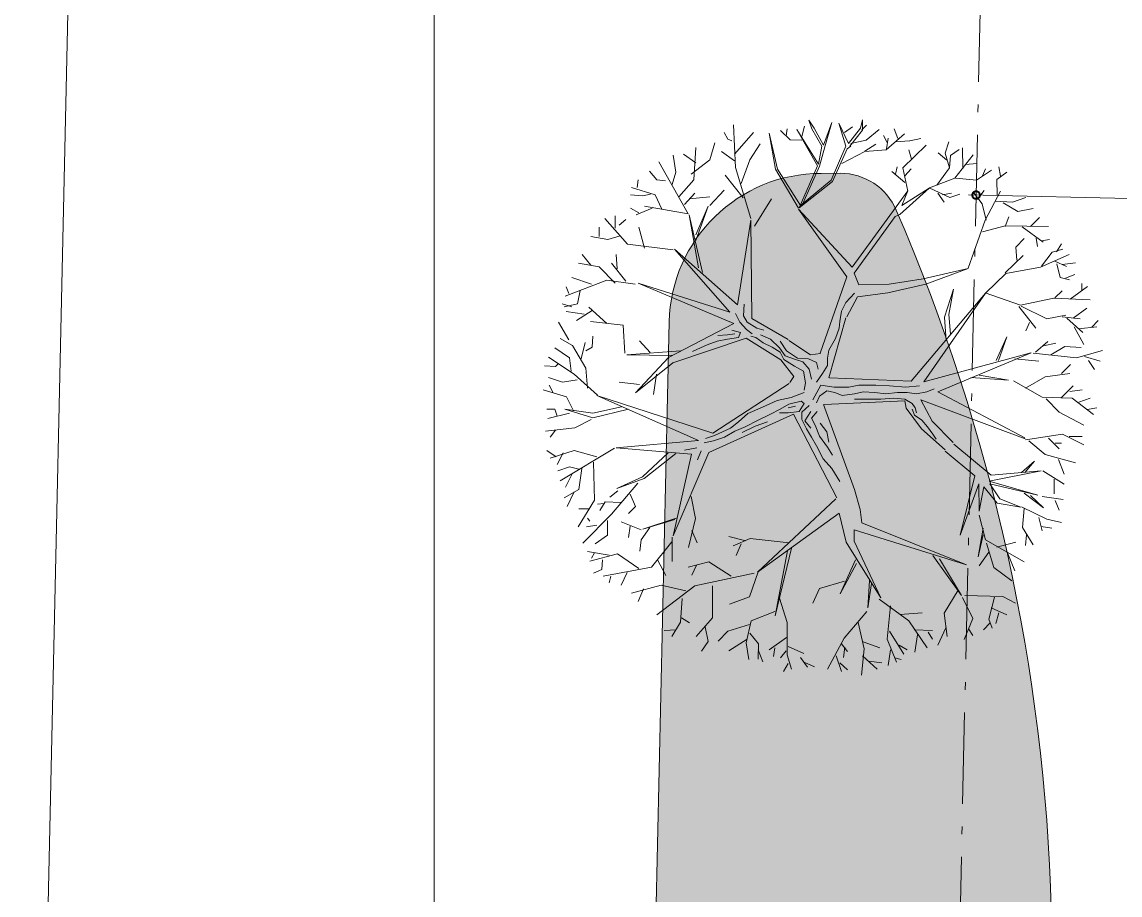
# Model space of a CAD drawing. Header units: metres. Extents: x 8 to 2416, y -346 to 476.
# Drawn here: x 8.4 to 22.85, y 43.85 to 55.34 of the extents above; entities that cross this region are included whole.
import ezdxf

# ---------------------------------------------------------------- set-up
doc = ezdxf.new("R2010")
doc.units = ezdxf.units.M
doc.header["$PDMODE"] = 34
doc.linetypes.add('0', pattern=[0])
doc.linetypes.add('ACAD_ISO10W100', pattern=[18, 12, -3, 0, -3])
doc.layers.get('0').update_dxf_attribs({"color": 250, "linetype": '0', "lineweight": 20})
doc.layers.get('Defpoints').update_dxf_attribs({"color": 6})
for name, color, linetype, lineweight in [('ARBOLES', 86, 'Continuous', 0), ('calle', 254, 'Continuous', 0), ('DIMENSIONES', 5, 'Continuous', 5)]:
    doc.layers.add(name, color=color, linetype=linetype, lineweight=lineweight)
doc.layers.add('grama', color=7, linetype='Continuous', lineweight=0, true_color=0x698c45)
doc.layers.add('SOLAR', color=7, linetype='ACAD_ISO10W100', lineweight=9, true_color=0xff1414)
doc.styles.add('ESC100-2mm', font='arial.ttf', dxfattribs={"height": 0.15})
doc.dimstyles.new('DIMS100', dxfattribs={"dimtxt": 0.15, "dimasz": 0.2, "dimexe": 0.1, "dimexo": 0.1, "dimgap": 0.05, "dimtad": 2, "dimzin": 4, "dimdsep": 46, "dimtxsty": 'ESC100-2mm', "dimblk": 'DOTSMALL', "dimcen": 0.1, "dimdle": 0.1, "dimclrd": 256, "dimclre": 256, "dimclrt": 1, "dimadec": 0, "dimazin": 0, "dimtfac": 1, "dimtix": 1, "dimtmove": 2, "dimatfit": 3, "dimfxl": 1, "dimtolj": 1, "dimtzin": 0, "dimlwd": -1, "dimarcsym": 0})

# ---------------------------------------------------------------- blocks, each defined once
blk = doc.blocks.new('arbol1')
at = {"layer": 'ARBOLES', "color": 59, "true_color": 0x47602f}
for p, q in [((1233.2362, 79.9663), (1233.2241, 80.2392)), ((1233.5662, 80.2135), (1233.5592, 80.1685)), ((1233.677, 80.2308), (1233.6597, 80.165)), ((1233.7255, 80.2135), (1233.7047, 80.269)), ((1233.7047, 80.269), (1233.7393, 80.217)), ((1233.7878, 80.1026), (1233.7255, 80.2135)), ((1233.7393, 80.217), (1233.7982, 80.1095)), ((1233.7982, 80.1095), (1233.8536, 80.2551)), ((1233.8536, 80.2551), (1233.8086, 80.0991)), ((1233.9417, 80.1024), (1233.8972, 80.2493)), ((1233.8972, 80.2493), (1233.9595, 80.1202)), ((1233.9333, 80.1893), (1233.9852, 80.2274)), ((1233.9595, 80.1202), (1234.0351, 80.2182)), ((1234.0351, 80.2182), (1234.0485, 80.2716)), ((1234.0441, 80.2066), (1234.0753, 80.2378)), ((1234.0485, 80.2716), (1234.0485, 80.2048)), ((1234.2761, 80.1511), (1234.2519, 80.2135)), ((1233.1635, 80.1907), (1233.1877, 80.1483)), ((1233.1877, 80.1483), (1233.2119, 80.1361)), ((1233.2301, 80.0512), (1233.3514, 80.1907)), ((1233.4923, 79.9555), (1233.4523, 80.187)), ((1233.4523, 80.187), (1233.5057, 79.9555)), ((1233.5246, 80.2031), (1233.5869, 80.1442)), ((1233.5869, 80.1442), (1233.6597, 80.1407)), ((1233.7601, 79.9778), (1233.6285, 80.21)), ((1233.6285, 80.21), (1233.767, 79.9882)), ((1234.0485, 80.2048), (1233.9684, 80.1024)), ((1234.0718, 80.1407), (1234.1549, 80.21)), ((1234.1826, 80.1719), (1234.2069, 80.1269)), ((1234.1999, 80.0784), (1234.3177, 80.1823)), ((1234.2034, 80.0853), (1234.2138, 80.1546)), ((1234.3523, 80.1373), (1234.4216, 80.1511)), ((1232.9695, 79.8875), (1232.9816, 80.0937)), ((1233.0725, 80.0148), (1233.1028, 80.124)), ((1233.3271, 80.0148), (1233.3938, 80.1179)), ((1233.767, 79.9882), (1233.7878, 80.1026)), ((1233.8086, 80.0991), (1233.774, 79.9744)), ((1233.8483, 79.8842), (1233.9417, 80.1024)), ((1233.9506, 80.0853), (1233.8571, 79.8773)), ((1233.9748, 80.1026), (1233.9506, 80.0853)), ((1233.9748, 80.1199), (1234.0718, 80.1407)), ((1234.0649, 80.0714), (1234.1341, 80.1165)), ((1234.0649, 80.068), (1234.1999, 80.0784)), ((1234.2623, 80.1303), (1234.3489, 80.1373)), ((1234.3073, 79.964), (1234.4562, 80.1095)), ((1234.3454, 80.0784), (1234.3627, 80.0194)), ((1234.5774, 80.0576), (1234.6017, 80.1303)), ((1234.6121, 80.0437), (1234.6675, 80.0818)), ((1234.6917, 79.9571), (1234.6882, 80.0922)), ((1232.9331, 79.6691), (1232.7452, 80.0027)), ((1232.8543, 79.936), (1232.8362, 80.0452)), ((1232.9028, 80.0512), (1232.9816, 79.9966)), ((1232.9513, 79.9239), (1233.0725, 80.0148)), ((1233.1453, 80.0694), (1233.2301, 80.0088)), ((1233.2726, 79.8632), (1233.3271, 80.0148)), ((1233.916, 79.9917), (1234.0649, 80.068)), ((1234.5878, 80.0125), (1234.5324, 80.061)), ((1234.6051, 79.964), (1234.5774, 80.0576)), ((1234.6051, 79.964), (1234.6121, 80.0437)), ((1234.6398, 79.8981), (1234.7575, 80.0472)), ((1232.6846, 79.9421), (1232.7331, 79.8875)), ((1232.8301, 79.8572), (1232.8543, 79.936)), ((1233.3332, 79.6388), (1233.2362, 79.9663)), ((1233.6391, 79.7062), (1233.4923, 79.9555)), ((1233.5057, 79.9555), (1233.6525, 79.724)), ((1233.6424, 79.7075), (1233.7601, 79.9778)), ((1233.774, 79.9744), (1233.6666, 79.7353)), ((1234.321, 79.8695), (1234.2365, 79.9404)), ((1234.2602, 79.9235), (1234.2703, 79.9708)), ((1234.3385, 79.815), (1234.3073, 79.964)), ((1234.321, 79.9134), (1234.3615, 79.9573)), ((1234.5255, 79.8531), (1234.6051, 79.964)), ((1234.709, 79.9848), (1234.7817, 79.9917)), ((1234.7783, 79.8843), (1234.8753, 79.9501)), ((1234.8164, 79.912), (1234.8372, 79.9571)), ((1234.9085, 79.8897), (1234.9727, 79.937)), ((1234.9322, 79.91), (1234.922, 79.9708)), ((1232.6119, 79.8875), (1232.6058, 79.839)), ((1232.7331, 79.8875), (1232.7877, 79.8814)), ((1232.8725, 79.7783), (1232.9695, 79.8875)), ((1233.2847, 79.7722), (1233.1695, 79.9178)), ((1233.8571, 79.8773), (1233.6424, 79.7075)), ((1233.6525, 79.724), (1233.8483, 79.8842)), ((1234.477, 79.8358), (1234.6398, 79.8981)), ((1234.6467, 79.8981), (1234.7783, 79.8843)), ((1234.9119, 79.7884), (1234.9085, 79.8897)), ((1232.721, 79.7904), (1232.5695, 79.839)), ((1232.6422, 79.7844), (1232.6907, 79.7965)), ((1232.9089, 79.7298), (1232.9756, 79.8026)), ((1233.0725, 79.7237), (1233.1635, 79.8208)), ((1233.9829, 79.3274), (1234.3387, 79.8163)), ((1234.4758, 79.8335), (1234.2872, 79.6662)), ((1234.3001, 79.722), (1234.4758, 79.8335)), ((1234.3387, 79.8163), (1234.3001, 79.722)), ((1234.4763, 79.8357), (1234.608, 79.7748)), ((1234.5303, 79.8019), (1234.5708, 79.7444)), ((1234.5607, 79.7917), (1234.6181, 79.8019)), ((1234.608, 79.7748), (1234.6722, 79.7951)), ((1234.7599, 79.8053), (1234.814, 79.7343)), ((1234.7937, 79.7748), (1234.8275, 79.8188)), ((1234.8342, 79.6295), (1234.9322, 79.8154)), ((1232.5634, 79.7904), (1232.6422, 79.7844)), ((1232.7634, 79.6995), (1232.721, 79.7904)), ((1232.9392, 79.7662), (1233.0725, 79.7783)), ((1233.3574, 79.5903), (1233.4665, 79.7662)), ((1234.814, 79.7343), (1234.841, 79.6295)), ((1234.8984, 79.7512), (1235.0098, 79.7444)), ((1234.9491, 79.7411), (1235.0436, 79.6836)), ((1235.0098, 79.7444), (1235.0943, 79.7748)), ((1232.4664, 79.5782), (1232.4664, 79.657)), ((1232.5634, 79.7055), (1232.618, 79.6752)), ((1232.7028, 79.7055), (1232.5998, 79.6631)), ((1232.6543, 79.7177), (1232.9331, 79.6691)), ((1232.9998, 79.3234), (1232.9392, 79.6631)), ((1232.9392, 79.6631), (1233.0241, 79.2931)), ((1232.9816, 79.5357), (1233.0604, 79.7177)), ((1233.0604, 79.7177), (1232.9816, 79.4993)), ((1233.9486, 79.2673), (1233.64, 79.7005)), ((1233.64, 79.7005), (1233.9829, 79.3274)), ((1234.2572, 79.6533), (1233.9958, 79.2888)), ((1234.2872, 79.6662), (1234.2572, 79.6533)), ((1235.0436, 79.6836), (1235.1415, 79.7039)), ((1232.3634, 79.5236), (1232.3634, 79.5842)), ((1232.5452, 79.4751), (1232.3998, 79.6388)), ((1232.4907, 79.5964), (1232.5331, 79.6328)), ((1232.6543, 79.4508), (1232.618, 79.5842)), ((1233.2497, 79.0873), (1233.3333, 79.6295)), ((1233.3333, 79.6295), (1233.3406, 79)), ((1234.7262, 79.3221), (1234.8342, 79.6295)), ((1234.8174, 79.5552), (1234.9626, 79.5924)), ((1234.9626, 79.589), (1234.9862, 79.6498)), ((1234.9626, 79.5924), (1235.2395, 79.589)), ((1235.0706, 79.5856), (1235.2057, 79.4876)), ((1235.1247, 79.589), (1235.1821, 79.6464)), ((1232.3088, 79.5236), (1232.4179, 79.5054)), ((1232.4179, 79.5054), (1232.4967, 79.5297)), ((1235.0301, 79.4572), (1235.0841, 79.5113)), ((1235.1618, 79.5147), (1235.1686, 79.4606)), ((1232.8362, 79.4387), (1232.5452, 79.4751)), ((1233.1988, 79.04), (1232.8461, 79.444)), ((1232.8461, 79.444), (1233.2497, 79.0873)), ((1235.0369, 79.3727), (1235.0301, 79.4572)), ((1235.1956, 79.4978), (1235.2462, 79.5045)), ((1235.2631, 79.4234), (1235.3306, 79.4437)), ((1235.2901, 79.4268), (1235.3239, 79.4775)), ((1232.2543, 79.4084), (1232.3088, 79.3416)), ((1232.4786, 79.3174), (1232.4725, 79.4084)), ((1234.9626, 79.2916), (1235.0774, 79.4032)), ((1235.1888, 79.3288), (1235.3712, 79.4099)), ((1235.1956, 79.3356), (1235.2631, 79.4234)), ((1232.3634, 79.3295), (1232.23, 79.3538)), ((1232.4664, 79.2264), (1232.3634, 79.3295)), ((1232.5331, 79.2385), (1232.4422, 79.3538)), ((1234.4372, 79.2545), (1234.7244, 79.3188)), ((1234.7244, 79.3188), (1234.4544, 79.2202)), ((1234.9659, 79.2883), (1235.1888, 79.3288)), ((1235.28, 79.366), (1235.3543, 79.3322)), ((1235.2935, 79.3491), (1235.3138, 79.2612)), ((1235.3273, 79.3457), (1235.4117, 79.3558)), ((1232.4119, 79.2446), (1232.1452, 79.1415)), ((1232.3149, 79.2203), (1232.1876, 79.2628)), ((1232.5937, 79.2203), (1232.4119, 79.2446)), ((1233.7772, 78.7784), (1233.9486, 79.2673)), ((1233.9958, 79.2888), (1234.0258, 79.2159)), ((1234.2186, 79.2202), (1234.4372, 79.2545)), ((1234.8376, 79.1632), (1234.9659, 79.2883)), ((1235.3138, 79.2612), (1235.3745, 79.2477)), ((1235.3475, 79.2579), (1235.4083, 79.2815)), ((1232.1513, 79.2021), (1232.1694, 79.1597)), ((1232.2422, 79.1779), (1232.224, 79.093)), ((1233.2242, 78.9673), (1232.6133, 79.2256)), ((1232.6133, 79.2256), (1233.1988, 79.04)), ((1233.9419, 79.1016), (1233.998, 79.1625)), ((1234.2101, 79.1644), (1234.0172, 79.1387)), ((1234.0258, 79.2159), (1234.2186, 79.2202)), ((1234.4544, 79.2202), (1234.2101, 79.1644)), ((1234.3604, 78.5979), (1234.8373, 79.1625)), ((1234.8373, 79.1625), (1234.4414, 78.5948)), ((1234.6324, 79.1871), (1234.5748, 79.0089)), ((1234.6009, 79.0246), (1234.6324, 79.1871)), ((1234.8342, 79.1632), (1235.0605, 79.0855)), ((1235.28, 79.1328), (1235.3273, 79.1768)), ((1235.3779, 79.1227), (1235.4894, 79.2038)), ((1235.4522, 79.1801), (1235.4522, 79.2241)), ((1232.1876, 79.0748), (1232.127, 79.093)), ((1232.224, 79.093), (1232.1391, 79.0748)), ((1233.292, 79.0923), (1233.2874, 79.0174)), ((1233.9139, 79.0455), (1233.9419, 79.1016)), ((1234.0172, 79.1387), (1233.9486, 79.01)), ((1235.0605, 79.0855), (1235.2732, 79.1295)), ((1235.2732, 79.1295), (1235.5062, 79.1193)), ((1232.2664, 79.0263), (1232.1513, 79.0445)), ((1232.3172, 79.0512), (1232.2176, 78.9864)), ((1232.4118, 78.9665), (1232.2973, 79.0711)), ((1233.2359, 79.0315), (1233.264, 78.9753)), ((1233.2874, 79.0174), (1233.3107, 78.9753)), ((1233.9045, 78.98), (1233.9139, 79.0455)), ((1234.6114, 78.8988), (1234.6009, 79.0246)), ((1235.0504, 79.0754), (1235.1584, 78.9369)), ((1235.0639, 79.0788), (1235.2293, 78.9977)), ((1235.2293, 78.9977), (1235.3509, 79.0213)), ((1235.3982, 79.0011), (1235.486, 79.0653)), ((1232.1678, 78.8619), (1232.1031, 78.9764)), ((1232.5163, 78.9565), (1232.3072, 78.9814)), ((1232.5263, 78.7772), (1232.5163, 78.9565)), ((1232.8061, 78.7489), (1233.2242, 78.9673)), ((1233.264, 78.9753), (1233.3061, 78.9285)), ((1233.3107, 78.9753), (1233.3715, 78.9379)), ((1233.3406, 79), (1233.5733, 78.8654)), ((1233.9427, 79.0034), (1233.8336, 78.6197)), ((1233.8998, 78.9379), (1233.9045, 78.98)), ((1234.5748, 79.0089), (1234.5852, 78.8568)), ((1235.1179, 78.974), (1235.0943, 78.92)), ((1235.3273, 79.0112), (1235.4421, 78.9977)), ((1235.3577, 79.0011), (1235.459, 78.9098)), ((1235.5164, 78.9436), (1235.5569, 78.9875)), ((1232.3172, 78.817), (1232.3222, 78.8868)), ((1233.1237, 78.8911), (1233.1845, 78.8958)), ((1233.1845, 78.8958), (1233.2313, 78.9005)), ((1233.2546, 78.8771), (1233.1845, 78.8677)), ((1233.2126, 78.9239), (1233.2687, 78.9098)), ((1233.2687, 78.9098), (1233.2546, 78.8771)), ((1233.3061, 78.9285), (1233.3435, 78.9005)), ((1233.3341, 78.8864), (1233.3668, 78.8771)), ((1233.3668, 78.8771), (1233.4136, 78.8443)), ((1233.3715, 78.9379), (1233.4183, 78.9239)), ((1233.3949, 78.8958), (1233.4604, 78.8677)), ((1233.8765, 78.8724), (1233.8998, 78.9379)), ((1234.9048, 78.731), (1234.9729, 78.883)), ((1234.9729, 78.883), (1234.9205, 78.731)), ((1235.4049, 78.947), (1235.4657, 78.8321)), ((1235.432, 78.9335), (1235.5501, 78.947)), ((1232.0782, 78.812), (1232.1728, 78.7473)), ((1232.1927, 78.827), (1232.1131, 78.8718)), ((1232.2774, 78.6825), (1232.1927, 78.827)), ((1232.2475, 78.7423), (1232.2724, 78.8469)), ((1232.2774, 78.7921), (1232.3172, 78.817)), ((1232.6906, 78.7822), (1232.6209, 78.8569)), ((1233.3042, 78.8726), (1232.8352, 78.7162)), ((1233.0115, 78.8116), (1232.9601, 78.7882)), ((1233.0536, 78.8303), (1233.0115, 78.8116)), ((1233.1191, 78.8537), (1233.0536, 78.8303)), ((1233.1845, 78.8677), (1233.1191, 78.8537)), ((1233.5261, 78.7344), (1233.3042, 78.8726)), ((1233.4136, 78.8443), (1233.4697, 78.8162)), ((1233.4604, 78.8677), (1233.5165, 78.8116)), ((1233.4697, 78.8162), (1233.5211, 78.7835)), ((1233.5165, 78.8116), (1233.5539, 78.7601)), ((1233.5211, 78.8537), (1233.5632, 78.7929)), ((1233.5766, 78.8584), (1233.7166, 78.766)), ((1233.8344, 78.7975), (1233.8765, 78.8724)), ((1235.1562, 78.7835), (1235.2348, 78.8516)), ((1235.2086, 78.8254), (1235.2872, 78.8411)), ((1235.2557, 78.7677), (1235.3448, 78.8201)), ((1235.3448, 78.8201), (1235.4495, 78.8149)), ((1232.2027, 78.6427), (1232.0384, 78.7523)), ((1232.1728, 78.7473), (1232.1828, 78.6626)), ((1232.5412, 78.7672), (1232.8848, 78.7921)), ((1232.83, 78.7622), (1232.5412, 78.7672)), ((1232.5952, 78.5233), (1232.8061, 78.7489)), ((1233.5211, 78.7835), (1233.5445, 78.7367)), ((1233.5445, 78.7367), (1233.6146, 78.6946)), ((1233.5539, 78.7601), (1233.6193, 78.7367)), ((1233.5632, 78.7929), (1233.6333, 78.7461)), ((1233.6193, 78.7367), (1233.6661, 78.7227)), ((1233.6333, 78.7461), (1233.7035, 78.7414)), ((1233.7035, 78.7414), (1233.7549, 78.718)), ((1233.7166, 78.766), (1233.7791, 78.7749)), ((1233.825, 78.7461), (1233.8344, 78.7975)), ((1233.825, 78.6993), (1233.825, 78.7461)), ((1234.4414, 78.5948), (1235.1271, 78.7788)), ((1234.5309, 78.5297), (1235.1294, 78.7798)), ((1235.0252, 78.7415), (1235.1772, 78.7258)), ((1235.1405, 78.7782), (1235.4181, 78.7468)), ((1235.4181, 78.7468), (1235.5857, 78.7939)), ((1235.4705, 78.7572), (1235.57, 78.7258)), ((1232.0135, 78.6975), (1232.0832, 78.6925)), ((1232.0832, 78.6925), (1232.1031, 78.7124)), ((1232.2873, 78.553), (1232.2774, 78.6825)), ((1232.8352, 78.7162), (1232.5952, 78.5233)), ((1233.6097, 78.6288), (1233.5261, 78.7344)), ((1233.6146, 78.6946), (1233.6707, 78.6619)), ((1233.6661, 78.7227), (1233.7081, 78.6759)), ((1233.7081, 78.6759), (1233.7222, 78.6104)), ((1233.7549, 78.718), (1233.7642, 78.6759)), ((1233.7923, 78.6478), (1233.825, 78.6993)), ((1235.3238, 78.6472), (1235.3814, 78.7048)), ((1235.4967, 78.731), (1235.5333, 78.6734)), ((1232.128, 78.5928), (1232.0384, 78.6227)), ((1232.2226, 78.6078), (1232.128, 78.5928)), ((1232.352, 78.5081), (1232.2027, 78.6427)), ((1232.7304, 78.6427), (1232.7105, 78.5131)), ((1233.5842, 78.5888), (1233.6097, 78.6288)), ((1233.6707, 78.6619), (1233.6848, 78.587)), ((1233.7549, 78.5917), (1233.7923, 78.6478)), ((1233.8368, 78.6197), (1234.3604, 78.5979)), ((1234.9833, 78.6052), (1234.7424, 78.621)), ((1234.7948, 78.6367), (1234.9833, 78.6052)), ((1235.0148, 78.6), (1235.1981, 78.4952)), ((1235.0933, 78.5528), (1235.2191, 78.6262)), ((1235.2191, 78.6262), (1235.3762, 78.6472)), ((1232.1529, 78.4982), (1232.0035, 78.543)), ((1232.0434, 78.5729), (1232.0683, 78.5231)), ((1232.6209, 78.5779), (1232.4915, 78.5928)), ((1233.0911, 78.2663), (1233.5805, 78.583)), ((1233.6754, 78.5262), (1233.5913, 78.4934)), ((1233.6848, 78.587), (1233.6754, 78.5402)), ((1233.7315, 78.4794), (1233.7829, 78.573)), ((1233.7736, 78.5028), (1233.8204, 78.5355)), ((1233.7829, 78.573), (1233.8671, 78.5589)), ((1233.8204, 78.5355), (1233.8718, 78.5262)), ((1233.8671, 78.5589), (1233.9606, 78.5589)), ((1233.8718, 78.5262), (1233.9185, 78.5075)), ((1233.9606, 78.5589), (1234.0261, 78.573)), ((1233.998, 78.5168), (1234.0541, 78.5308)), ((1234.0261, 78.573), (1234.1336, 78.573)), ((1234.0541, 78.5308), (1234.1289, 78.5262)), ((1234.1289, 78.5262), (1234.1991, 78.5168)), ((1234.1336, 78.573), (1234.2224, 78.5683)), ((1234.1991, 78.5168), (1234.2739, 78.5262)), ((1234.2224, 78.5683), (1234.3253, 78.5589)), ((1234.2739, 78.5262), (1234.3346, 78.5262)), ((1234.3253, 78.5589), (1234.4141, 78.5683)), ((1234.3346, 78.5262), (1234.3954, 78.5168)), ((1234.3954, 78.5168), (1234.4609, 78.5308)), ((1234.4609, 78.5308), (1234.5076, 78.5496)), ((1235.0874, 78.2357), (1234.5309, 78.5297)), ((1235.3186, 78.4899), (1235.3972, 78.5685)), ((1235.3762, 78.5318), (1235.4548, 78.5423)), ((1232.1977, 78.4085), (1232.1529, 78.4982)), ((1232.9991, 78.2185), (1232.3477, 78.5057)), ((1232.3477, 78.5057), (1233.0911, 78.2663)), ((1233.5024, 78.4747), (1233.4089, 78.4326)), ((1233.5913, 78.4934), (1233.5024, 78.4747)), ((1233.5772, 78.4513), (1233.6567, 78.47)), ((1233.6754, 78.456), (1233.6427, 78.4045)), ((1233.6567, 78.47), (1233.6754, 78.456)), ((1233.7549, 78.4607), (1233.7736, 78.5028)), ((1233.8025, 78.4482), (1234.3199, 78.4731)), ((1233.9185, 78.5075), (1233.998, 78.5168)), ((1233.998, 78.4841), (1234.0822, 78.4841)), ((1234.0822, 78.4841), (1234.1663, 78.4841)), ((1234.1663, 78.4841), (1234.2505, 78.4887)), ((1234.2505, 78.4887), (1234.3206, 78.4841)), ((1234.3199, 78.4731), (1234.3292, 78.4264)), ((1234.3206, 78.4841), (1234.3674, 78.456)), ((1234.3674, 78.456), (1234.3861, 78.4279)), ((1235.0897, 78.2299), (1234.4227, 78.4794)), ((1234.4227, 78.4794), (1234.4944, 78.3421)), ((1235.1981, 78.4952), (1235.3919, 78.4899)), ((1235.2243, 78.4847), (1235.3081, 78.4008)), ((1235.3919, 78.4899), (1235.5281, 78.3851)), ((1235.4338, 78.4637), (1235.5072, 78.4899)), ((1232.0782, 78.4185), (1232.0284, 78.4185)), ((1232.1728, 78.3936), (1232.0334, 78.3587)), ((1232.0932, 78.3736), (1232.0782, 78.4185)), ((1232.3222, 78.3936), (1232.1429, 78.4185)), ((1232.1429, 78.4185), (1232.3222, 78.3637)), ((1232.5064, 78.4334), (1232.3222, 78.3936)), ((1232.3222, 78.3637), (1232.5512, 78.4185)), ((1233.6062, 78.3878), (1233.0653, 78.1411)), ((1233.3154, 78.3905), (1233.2546, 78.339)), ((1233.4089, 78.4326), (1233.3154, 78.3905)), ((1233.3809, 78.3484), (1233.4557, 78.3858)), ((1233.4557, 78.3858), (1233.5211, 78.4186)), ((1233.5726, 78.3952), (1233.5165, 78.3952)), ((1233.5211, 78.4186), (1233.5772, 78.4513)), ((1233.5726, 78.4279), (1233.6193, 78.4373)), ((1233.6427, 78.4045), (1233.5726, 78.3952)), ((1233.6082, 78.3881), (1233.8841, 77.8511)), ((1233.7081, 78.442), (1233.6614, 78.3998)), ((1233.6614, 78.3998), (1233.6614, 78.3531)), ((1233.7175, 78.4045), (1233.6801, 78.3437)), ((1233.7596, 78.4045), (1233.7222, 78.3624)), ((1233.9986, 77.905), (1233.7998, 78.4485)), ((1234.3292, 78.4264), (1234.4258, 78.2922)), ((1234.3674, 78.4186), (1234.3814, 78.3811)), ((1234.3861, 78.4279), (1234.3954, 78.3952)), ((1235.3081, 78.4008), (1235.4653, 78.3169)), ((1235.4862, 78.4165), (1235.5491, 78.427)), ((1232.3122, 78.3537), (1232.2077, 78.2989)), ((1233.2546, 78.339), (1233.2032, 78.2969)), ((1233.2967, 78.3063), (1233.3809, 78.3484)), ((1233.3622, 78.311), (1233.4417, 78.339)), ((1233.6614, 78.3531), (1233.6894, 78.2922)), ((1233.6801, 78.3437), (1233.7175, 78.2969)), ((1233.7222, 78.3624), (1233.7455, 78.3156)), ((1233.7455, 78.3156), (1233.7736, 78.2455)), ((1233.7783, 78.3297), (1233.8204, 78.2735)), ((1234.3814, 78.3811), (1234.4281, 78.3484)), ((1234.4281, 78.3484), (1234.4655, 78.3063)), ((1234.4944, 78.3421), (1234.6284, 78.2049)), ((1232.2077, 78.2989), (1232.0185, 78.279)), ((1232.0832, 78.284), (1232.0483, 78.2391)), ((1233.1004, 78.2501), (1233.0442, 78.2314)), ((1233.2032, 78.2969), (1233.1004, 78.2501)), ((1233.1658, 78.2408), (1233.2313, 78.2782)), ((1233.2313, 78.2782), (1233.2967, 78.3063)), ((1233.278, 78.2688), (1233.3622, 78.311)), ((1233.6894, 78.2922), (1233.7222, 78.2408)), ((1233.7736, 78.2455), (1233.825, 78.1753)), ((1233.8204, 78.2735), (1233.8344, 78.208)), ((1234.4258, 78.2922), (1234.5786, 78.1581)), ((1234.4655, 78.3063), (1234.4983, 78.2595)), ((1234.4983, 78.2595), (1234.5216, 78.2267)), ((1235.0933, 78.2226), (1235.3291, 78.2593)), ((1235.3291, 78.2593), (1235.4653, 78.1911)), ((1232.4729, 78.1706), (1232.9991, 78.2185)), ((1233.0349, 78.2033), (1233.0957, 78.2174)), ((1233.0957, 78.2174), (1233.1658, 78.2408)), ((1233.7222, 78.2408), (1233.7549, 78.1846)), ((1233.7549, 78.1846), (1233.797, 78.1004)), ((1233.825, 78.1753), (1233.8578, 78.1238)), ((1234.6327, 78.1949), (1234.873, 77.9961)), ((1235.1143, 78.2173), (1235.2191, 78.1282)), ((1235.24, 78.2331), (1235.3081, 78.1649)), ((1235.2819, 78.2016), (1235.3238, 78.2016)), ((1235.371, 78.2435), (1235.4548, 78.2435)), ((1232.0284, 78.1544), (1232.0882, 78.1146)), ((1232.2027, 78.1544), (1232.0483, 78.1046)), ((1232.133, 78.1395), (1232.0932, 78.0648)), ((1232.4607, 78.1702), (1232.1131, 77.9605)), ((1232.3471, 78.1146), (1232.2027, 78.1544)), ((1232.9549, 78.1301), (1232.4729, 78.1706)), ((1232.8051, 78.1395), (1232.6408, 77.9851)), ((1232.6508, 77.9751), (1232.8549, 78.1345)), ((1233.0653, 78.1411), (1232.8372, 77.6072)), ((1232.8372, 77.6072), (1232.9549, 78.1301)), ((1232.9087, 78.1566), (1232.9881, 78.1706)), ((1233.0162, 78.1519), (1232.9928, 78.0957)), ((1234.7672, 77.9929), (1234.5782, 78.15)), ((1235.2191, 78.1282), (1235.4129, 78.0758)), ((1232.0981, 78.0249), (1232.1728, 78.0498)), ((1232.1728, 78.0498), (1232.2326, 78.0349)), ((1232.2525, 78.0399), (1232.2326, 77.9053)), ((1232.3272, 78.0797), (1232.3321, 77.8356)), ((1233.797, 78.1004), (1233.8531, 78.0396)), ((1233.8531, 78.0396), (1233.9045, 77.9554)), ((1235.151, 78.0863), (1235.0671, 78.0129)), ((1235.0881, 78.0129), (1235.151, 78.0863)), ((1235.3029, 78.0968), (1235.3395, 78.0024)), ((1232.1878, 78), (1232.1479, 77.9203)), ((1232.6408, 77.9851), (1232.4765, 77.9103)), ((1232.4765, 77.9103), (1232.6508, 77.9751)), ((1234.6743, 77.6114), (1234.7672, 77.9929)), ((1235.1933, 78.0249), (1234.8601, 77.9576)), ((1234.873, 77.9961), (1235.1933, 78.0249)), ((1235.2033, 78.0234), (1235.3395, 77.9395)), ((1235.2767, 77.971), (1235.2767, 77.8766)), ((1232.2326, 77.9053), (1232.138, 77.8505)), ((1232.4815, 77.8954), (1232.4317, 77.8555)), ((1232.6109, 77.9452), (1232.4417, 77.7459)), ((1234.0341, 77.7772), (1233.9986, 77.905)), ((1234.7929, 77.9416), (1234.6743, 77.6114)), ((1234.7961, 77.7653), (1234.7929, 77.9416)), ((1234.8249, 77.9224), (1234.7961, 77.7653)), ((1234.9114, 77.8166), (1234.8249, 77.9224)), ((1234.8601, 77.9576), (1235.1709, 77.8679)), ((1235.1709, 77.8679), (1234.8633, 77.9416)), ((1234.8633, 77.9416), (1234.9274, 77.8454)), ((1232.2027, 77.8904), (1232.1579, 77.7957)), ((1232.3321, 77.8356), (1232.2276, 77.6662)), ((1232.4018, 77.8256), (1232.367, 77.7708)), ((1232.5014, 77.8206), (1232.4018, 77.8256)), ((1232.5612, 77.8754), (1232.596, 77.7957)), ((1232.9516, 77.8602), (1232.9788, 77.7199)), ((1233.8779, 77.8446), (1233.3774, 77.3757)), ((1234.9274, 77.8454), (1235.062, 77.7909)), ((1235.2086, 77.7875), (1235.0829, 77.8819)), ((1235.1248, 77.8661), (1235.2086, 77.7875)), ((1235.1981, 77.8609), (1235.3343, 77.8399)), ((1235.2819, 77.8347), (1235.3081, 77.7718)), ((1232.3023, 77.7808), (1232.2326, 77.7808)), ((1232.3919, 77.8157), (1232.352, 77.8107)), ((1232.596, 77.7957), (1232.5512, 77.7509)), ((1233.3774, 77.3757), (1233.8992, 77.7523)), ((1233.8992, 77.7523), (1233.9454, 77.5676)), ((1234.0448, 77.6919), (1234.0341, 77.7772)), ((1235.062, 77.7909), (1234.9114, 77.8166)), ((1235.0671, 77.7928), (1235.2295, 77.7141)), ((1235.0829, 77.7823), (1235.0724, 77.6617)), ((1232.4417, 77.7459), (1232.2575, 77.5616)), ((1232.2873, 77.721), (1232.3023, 77.7011)), ((1232.4168, 77.7061), (1232.4168, 77.6114)), ((1232.6321, 77.646), (1232.5036, 77.6984)), ((1232.856, 77.7222), (1232.6417, 77.6507)), ((1232.6417, 77.6507), (1232.8464, 77.7127)), ((1232.9788, 77.7199), (1232.936, 77.5327)), ((1234.7157, 77.4219), (1234.0448, 77.6919)), ((1234.7948, 77.7403), (1234.8367, 77.5831)), ((1235.1772, 77.7246), (1235.1981, 77.6407)), ((1235.2295, 77.7141), (1235.3238, 77.6932)), ((1232.2823, 77.6662), (1232.3471, 77.6762)), ((1232.4168, 77.6114), (1232.3371, 77.5566)), ((1232.5607, 77.6698), (1232.5512, 77.5983)), ((1232.6866, 77.6614), (1232.6321, 77.5834)), ((1232.9555, 77.6419), (1232.9905, 77.5639)), ((1233.9951, 77.5747), (1233.9951, 77.6457)), ((1233.9951, 77.6457), (1234.7157, 77.4219)), ((1234.7895, 77.473), (1234.821, 77.6565)), ((1234.821, 77.6145), (1234.7895, 77.473)), ((1235.0724, 77.6617), (1235.1405, 77.5516)), ((1235.0986, 77.6145), (1235.0933, 77.5464)), ((1235.1929, 77.6669), (1235.261, 77.6565)), ((1232.6321, 77.5834), (1232.6243, 77.5093)), ((1232.8274, 77.5697), (1232.6988, 77.4077)), ((1232.8308, 77.599), (1232.8308, 77.4431)), ((1233.3022, 77.5756), (1233.1931, 77.6029)), ((1233.3295, 77.5912), (1233.2204, 77.5444)), ((1233.2711, 77.5561), (1233.2399, 77.4821)), ((1233.5789, 77.5639), (1233.3295, 77.5912)), ((1233.9454, 77.5676), (1234.1655, 77.2123)), ((1234.1655, 77.2123), (1233.9951, 77.5747)), ((1234.8367, 77.5831), (1235.0829, 77.4415)), ((1234.8419, 77.5621), (1234.889, 77.4049)), ((1234.91, 77.5359), (1235.0305, 77.5674)), ((1232.2893, 77.5078), (1232.4274, 77.484)), ((1232.4797, 77.4935), (1232.3035, 77.4458)), ((1232.3321, 77.4983), (1232.3131, 77.4649)), ((1232.6178, 77.3982), (1232.4797, 77.4935)), ((1233.4904, 77.0953), (1233.5938, 77.5298)), ((1233.5696, 77.5126), (1233.4904, 77.0953)), ((1234.6829, 77.2263), (1234.5002, 77.4816)), ((1234.8576, 77.5045), (1234.7948, 77.4153)), ((1234.9781, 77.4992), (1235.0252, 77.3839)), ((1232.3845, 77.4554), (1232.3797, 77.3934)), ((1232.6988, 77.4077), (1232.3893, 77.3505)), ((1232.7369, 77.4554), (1232.7893, 77.3553)), ((1233.0655, 77.4411), (1232.9322, 77.4077)), ((1232.9866, 77.4197), (1232.9555, 77.3573)), ((1233.2084, 77.3505), (1233.0655, 77.4411)), ((1233.9062, 77.2364), (1234.0036, 77.4548)), ((1234.0114, 77.4314), (1233.9062, 77.2364)), ((1234.5416, 77.4609), (1234.6829, 77.2263)), ((1234.889, 77.4049), (1235.0043, 77.321)), ((1232.3797, 77.3934), (1232.3274, 77.3696)), ((1232.4369, 77.3505), (1232.4274, 77.3076)), ((1232.5417, 77.3744), (1232.5036, 77.2933)), ((1233.356, 77.3696), (1232.975, 77.2886)), ((1233.3802, 77.3768), (1233.3256, 77.2169)), ((1232.7607, 77.2933), (1232.5702, 77.2409)), ((1232.6131, 77.1885), (1232.6464, 77.2695)), ((1232.975, 77.2886), (1232.7321, 77.1027)), ((1232.9179, 77.2552), (1232.7607, 77.2933)), ((1233.0893, 77.2886), (1233.0893, 77.0837)), ((1233.7737, 77.2715), (1233.7308, 77.1779)), ((1233.9334, 77.3183), (1233.7737, 77.2715)), ((1234.0832, 77.147), (1234.0935, 77.3229)), ((1234.1073, 77.3022), (1234.0832, 77.147)), ((1234.6622, 77.2608), (1234.5726, 77.1125)), ((1232.8941, 77.2076), (1232.8845, 77.0551)), ((1233.3256, 77.2169), (1233.197, 77.1701)), ((1233.5179, 77.2091), (1233.5662, 77.0539)), ((1234.1556, 77.2022), (1234.3451, 77.0642)), ((1234.6898, 77.2125), (1234.7553, 77.078)), ((1234.7036, 77.2263), (1234.9483, 77.2194)), ((1234.8932, 77.216), (1234.8587, 77.0746)), ((1234.9483, 77.2194), (1235.0276, 77.1781)), ((1233.4869, 77.1229), (1233.3353, 77.0642)), ((1234.0763, 77.1229), (1233.9315, 76.9539)), ((1234.228, 77.1608), (1234.2073, 76.947)), ((1234.8725, 77.147), (1234.9724, 77.1022)), ((1232.8845, 77.0551), (1232.8274, 76.9645)), ((1232.8893, 77.0837), (1232.9417, 77.0503)), ((1233.0893, 77.0837), (1232.9845, 76.9645)), ((1233.3353, 77.0642), (1233.3042, 76.9228)), ((1233.5662, 77.0539), (1233.5662, 76.847)), ((1234.0212, 77.0539), (1234.0591, 76.8849)), ((1234.29, 77.1056), (1234.4313, 77.116)), ((1234.3451, 77.0642), (1234.4623, 76.8918)), ((1234.5726, 77.1125), (1234.5899, 76.9642)), ((1234.7553, 77.078), (1234.7002, 76.9435)), ((1234.8656, 77.0504), (1234.8242, 77.0056)), ((1234.8587, 77.0746), (1234.8794, 77.016)), ((1234.9207, 77.116), (1234.9035, 77.047)), ((1232.856, 77.0074), (1232.7798, 77.0027)), ((1233.0417, 77.0265), (1233.0607, 76.9312)), ((1233.1871, 76.9987), (1233.125, 76.9332)), ((1233.3249, 77.0401), (1233.1871, 76.9987)), ((1233.3284, 76.9849), (1233.3835, 76.9159)), ((1234.2211, 76.9987), (1234.3141, 76.8504)), ((1234.3796, 77.0056), (1234.4968, 77.0022)), ((1234.4692, 76.9918), (1234.4968, 76.947)), ((1234.583, 77.0194), (1234.5313, 76.909)), ((1234.7277, 77.0125), (1234.7553, 76.9711)), ((1233.0607, 76.9312), (1233.0179, 76.8692)), ((1233.3111, 76.947), (1233.1939, 76.8711)), ((1233.3042, 76.9228), (1233.3215, 76.8159)), ((1233.3835, 76.9159), (1233.3801, 76.8194)), ((1233.5627, 76.9573), (1233.4524, 76.878)), ((1233.9315, 76.9539), (1233.8247, 76.7538)), ((1233.9143, 76.9159), (1233.9522, 76.8676)), ((1234.0522, 76.9297), (1234.159, 76.8918)), ((1234.2073, 76.947), (1234.2659, 76.7987)), ((1234.2831, 76.909), (1234.3348, 76.878)), ((1234.4003, 76.9746), (1234.3831, 76.8642)), ((1233.3801, 76.878), (1233.4111, 76.8021)), ((1233.4869, 76.8918), (1233.48, 76.8366)), ((1233.5593, 76.8711), (1233.5248, 76.8263)), ((1233.5662, 76.847), (1233.5938, 76.7538)), ((1233.5731, 76.8987), (1233.673, 76.8539)), ((1233.8798, 76.8401), (1233.9143, 76.74)), ((1233.935, 76.8952), (1233.9281, 76.8297)), ((1234.0591, 76.8849), (1234.0418, 76.7159)), ((1234.0487, 76.8401), (1234.1418, 76.7538)), ((1234.228, 76.878), (1234.2142, 76.778)), ((1233.5731, 76.7918), (1233.5421, 76.74)), ((1233.6524, 76.8297), (1233.6972, 76.7676)), ((1233.6798, 76.7978), (1233.7417, 76.7692)), ((1233.904, 76.7952), (1233.9522, 76.7504)), ((1234.0901, 76.8056), (1234.1728, 76.7952)), ((1234.2555, 76.8263), (1234.2969, 76.8159))]:
    blk.add_line(p, q, dxfattribs=at)
blk = doc.blocks.new('_DotSmall')
at = {"color": 0, "linetype": 'ByBlock', "lineweight": 13, "const_width": 0.5}
blk.add_lwpolyline([(-0.0625, 0, 1), (0.0625, 0, 1)], format="xyb", close=True, dxfattribs=at)
blk = doc.blocks.new('*D463')
at = {"layer": 'Defpoints', "color": 0, "transparency": 16777216}
for p in [(20.952, 53.06), (20.953, 53.103), (27.952, 52.948)]:
    blk.add_point(p, dxfattribs=at)
at = {"layer": 'DIMENSIONES', "transparency": 16777216}
blk.add_line((28.051, 52.903), (20.852, 53.063), dxfattribs=at)
at = {"layer": 'DIMENSIONES', "transparency": 16777216, "xscale": 0.2, "yscale": 0.2, "zscale": 0.2}
for p, rotation in [((20.952, 53.06), 178.7293663387396), ((27.951, 52.905), 358.7293663387396)]:
    blk.add_blockref('_DotSmall', p, dxfattribs=dict(at, rotation=rotation))
at = {"layer": 'DIMENSIONES', "color": 5, "transparency": 16777216, "insert": (24.449, 52.856), "char_height": 0.15, "attachment_point": 5, "rotation": 358.7294, "style": 'ESC100-2mm'}
blk.add_mtext('\\A1;7.00', dxfattribs=at)

msp = doc.modelspace()

# ---------------------------------------------------------------- hatches: boundary and pattern name
at = {"layer": 'grama', "transparency": 33554495}
h = msp.add_hatch(color=256, dxfattribs=at)
h.dxf.hatch_style = 1
edge = h.paths.add_edge_path()
edge.add_arc((18.5492, 35.0405), 1.9975, 179.9294, 269.92878)
edge.add_arc((18.5468, 35.043), 2, 270, 339.86032)
edge.add_arc((-3.0236, 42.9535), 24.9752, 339.86032, 383.37936)
edge.add_arc((19.1667, 52.5467), 0.8, 23.37936, 90.00924)
edge.add_line((19.1666, 53.3467), (18.9135, 53.3466))
edge.add_arc((18.9138, 51.3466), 2, 90.00924, 178.72937)
edge.add_line((16.9143, 51.391), (16.5517, 35.043))

# ---------------------------------------------------------------- linework, layer by layer
at = {"layer": 'calle'}
for p, q in [((8.398, 28.204), (9.0637, 58.2131)), ((18.9135, 53.3466), (19.1666, 53.3467)), ((16.5517, 35.043), (16.9143, 51.391))]:
    msp.add_line(p, q, dxfattribs=at)
for centre, radius, start, end in [((18.9138, 51.3466), 2, 90.00924, 178.72937), ((19.1667, 52.5467), 0.8, 23.37936, 90.00924), ((-3.0236, 42.9535), 24.9752, 339.86032, 23.37936)]:
    msp.add_arc(centre, radius, start, end, dxfattribs=at)
at = {"layer": 'Defpoints', "lineweight": 13}
msp.add_lwpolyline([(13.8218, 68.4412), (88.8549, 68.4412), (88.8549, 14.0559), (13.8218, 14.0559)], close=True, dxfattribs=at)
at = {"layer": 'SOLAR', "ltscale": 0.1}
msp.add_lwpolyline([(80.8091, 57.9566), (80.305, 27.9575), (20.3955, 27.9576), (21.0607, 57.947), (80.8091, 57.9566)], dxfattribs=at)

# ---------------------------------------------------------------- block references
at = {"layer": 'ARBOLES', "xscale": 2.055132678314374, "yscale": 2.055132678314374, "zscale": 2.055132678314374}
msp.add_blockref('arbol1', (-2516.6771, -110.9178, 0), dxfattribs=at)

# ---------------------------------------------------------------- dimensions: what is measured, and where the dimension line sits
at = {"layer": 'DIMENSIONES'}
dim = msp.add_aligned_dim(p1=(27.9516, 52.9481), p2=(20.9533, 53.1033), distance=0.0429, dimstyle='DIMS100', override={"dimexe": 0, "dimclrt": 5, "dimfxl": 0.1, "dimfxlon": 1}, dxfattribs=at)
dim.commit()
dim.dimension.update_dxf_attribs({"geometry": '*D463', "text_midpoint": (24.4487, 52.8563)})

doc.saveas('drawing.dxf')
